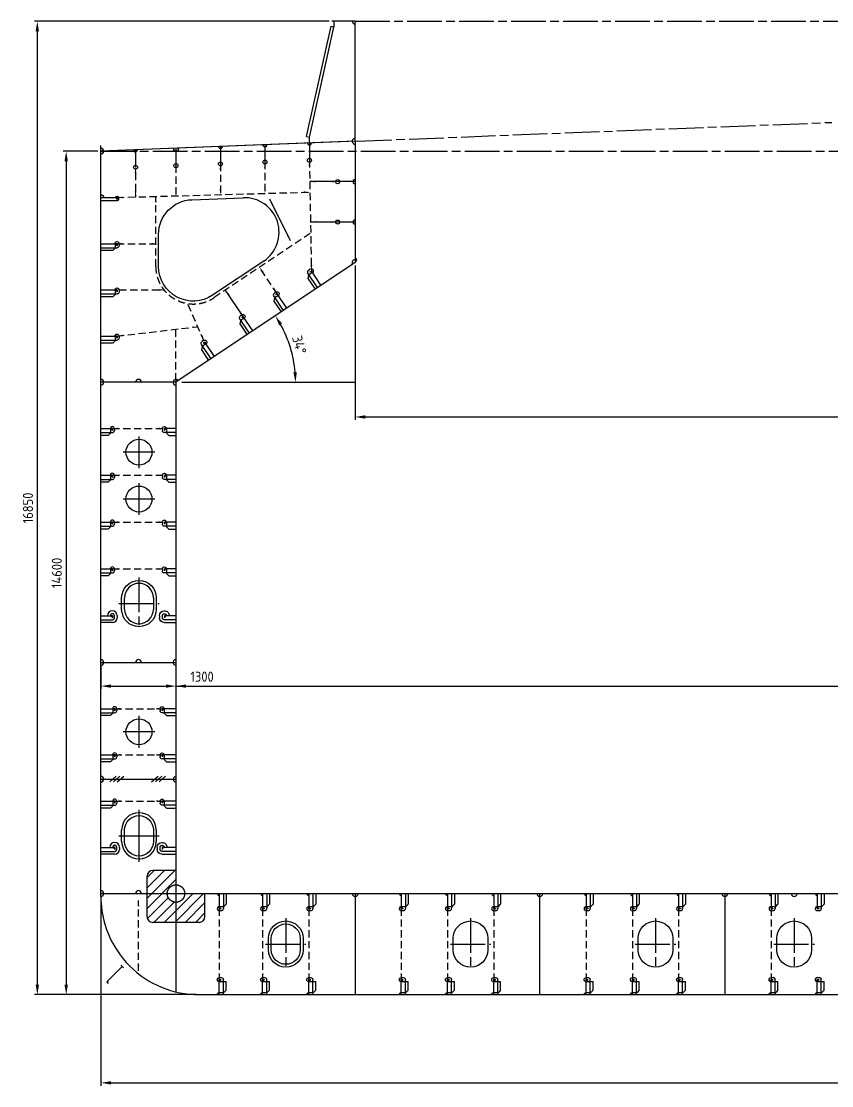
# Model space of a CAD drawing. Header units: millimetres. Extents: x 272436 to 305181, y -145138 to -125712.
# Drawn here: x 272436 to 286464, y -145138 to -126711 of the extents above; entities that cross this region are included whole.
import ezdxf

# ---------------------------------------------------------------- set-up
doc = ezdxf.new("R2010")
doc.units = ezdxf.units.MM
doc.header["$LTSCALE"] = 50
doc.header["$PDMODE"] = 3
for name, pattern in [('AM_ISO08W050', [18, 12, -1.5, 3, -1.5]), ('CENTER', [50.8, 31.75, -6.35, 6.35, -6.35]), ('DASHED', [0.75, 0.5, -0.25])]:
    doc.linetypes.add(name, pattern=pattern)
for name, color, linetype in [('0-BV COMMENTS TO A REVISION', 3, 'Continuous'), ('SEAM', 2, 'Continuous'), ('图层2', 2, 'Continuous'), ('图层4', 4, 'Continuous'), ('图层6', 6, 'Continuous')]:
    doc.layers.add(name, color=color, linetype=linetype)
doc.layers.add('AM_5', color=3, linetype='Continuous', lineweight=25)
doc.layers.add('AM_7', color=4, linetype='AM_ISO08W050', lineweight=25)
doc.styles.get("Standard").update_dxf_attribs({"font": 'isocp.shx'})
doc.dimstyles.new('AM_GB$0', dxfattribs={"dimscale": 50, "dimtxt": 3.5, "dimasz": 3.5, "dimexe": 1, "dimexo": 1, "dimgap": 1.5, "dimtad": 1, "dimdsep": 46, "dimtxsty": 'Standard', "dimcen": 0, "dimclrd": 256, "dimclre": 256, "dimclrt": 2, "dimadec": 0, "dimazin": 2, "dimtp": 0.1, "dimtm": 0.1, "dimtfac": 0.71, "dimtdec": 3, "dimtmove": 0, "dimatfit": 3, "dimfxl": 1, "dimlwd": -1, "dimlwe": -1, "dimarcsym": 0})
doc.dimstyles.new('AM_GB$2', dxfattribs={"dimscale": 50, "dimtxt": 3.5, "dimasz": 3.5, "dimexe": 1, "dimexo": 1, "dimgap": 1.5, "dimtad": 1, "dimdsep": 46, "dimtxsty": 'Standard', "dimcen": 0, "dimclrd": 256, "dimclre": 256, "dimclrt": 2, "dimadec": 0, "dimazin": 2, "dimtp": 0.1, "dimtm": 0.1, "dimtfac": 0.71, "dimtdec": 3, "dimtmove": 0, "dimatfit": 3, "dimfxl": 1, "dimlwd": -1, "dimlwe": -1, "dimarcsym": 0})

# ---------------------------------------------------------------- blocks, each defined once
blk = doc.blocks.new('A$C6F43281B')
at = {"layer": '图层2'}
blk.add_hatch(color=256, dxfattribs=at).paths.add_polyline_path([(1125, -1664), (1149, -1638), (1134, -1624)])
at = {"layer": '图层6'}
for p, q in [((849, -1405), (897, -1354)), ((873, -1379), (1018, -1515)), ((945, -1446), (1149, -1638)), ((1125, -1664), (1134, -1624)), ((1149, -1638), (1125, -1664))]:
    blk.add_line(p, q, dxfattribs=at)
blk = doc.blocks.new('260x12 02')
blk.add_hatch(color=2).paths.add_polyline_path([(0, 260), (-35, 260), (0, 240)])
at = {"color": 4}
for p, q in [((-80, 225), (-120, 185)), ((-120, 0), (-120, 185)), ((0, 225), (-80, 225)), ((0, 295), (-35, 295)), ((35, 260), (35, 260))]:
    blk.add_line(p, q, dxfattribs=at)
at = {"color": 3, "linetype": 'DASHED', "ltscale": 250}
blk.add_line((-70, 0), (-70, 260), dxfattribs=at)
at = {"color": 6}
for p, q in [((0, 260), (-35, 260)), ((0, 240), (-35, 260)), ((0, 0), (0, 260)), ((0, 260), (0, 240))]:
    blk.add_line(p, q, dxfattribs=at)
at = {"color": 4}
for centre, start, end in [((-35, 260), 90, 180), ((0, 260), 0, 90), ((0, 260), 270, 0), ((0, 0), 0, 90)]:
    blk.add_arc(centre, 35, start, end, dxfattribs=at)
blk = doc.blocks.new('260x12 05')
blk.add_hatch(color=2).paths.add_polyline_path([(0, 260), (-35, 260), (0, 240)])
at = {"color": 4}
for p, q in [((0, 225), (-120, 225)), ((-120, 75), (-120, 225)), ((0, 295), (-35, 295)), ((35, 260), (35, 260)), ((-120, 75), (-80, 35)), ((0, 35), (-80, 35))]:
    blk.add_line(p, q, dxfattribs=at)
at = {"color": 3, "linetype": 'DASHED', "ltscale": 250}
blk.add_line((-70, 0), (-70, 260), dxfattribs=at)
at = {"color": 6}
for p, q in [((0, 240), (-35, 260)), ((0, 260), (-35, 260)), ((0, 260), (0, 240)), ((0, 0), (0, 260))]:
    blk.add_line(p, q, dxfattribs=at)
at = {"color": 4}
for centre, start, end in [((-35, 260), 90, 180), ((0, 260), 0, 90), ((0, 260), 270, 0), ((0, 0), 0, 90)]:
    blk.add_arc(centre, 35, start, end, dxfattribs=at)
blk = doc.blocks.new('600X800')
at = {"color": 4}
for p, q in [((-300, 100), (-300, -100)), ((300, -100), (300, 100))]:
    blk.add_line(p, q, dxfattribs=at)
for centre, start, end in [((0, 100), 0, 180), ((0, -100), 180, 0)]:
    blk.add_arc(centre, 300, start, end, dxfattribs=at)
at = {"layer": 'AM_7'}
for p, q in [((0, 450), (0, -450)), ((350, 0), (-350, 0))]:
    blk.add_line(p, q, dxfattribs=at)
blk = doc.blocks.new('XXXXXX')
blk.add_hatch(color=2).paths.add_polyline_path([(124530, -410475), (124530, -410510), (124550, -410475)])
at = {"color": 6}
for p, q in [((124810, -410475), (124530, -410475)), ((124530, -410475), (124530, -410510)), ((124550, -410475), (124530, -410510))]:
    blk.add_line(p, q, dxfattribs=at)
at = {"layer": '图层4', "ltscale": 3}
for p, q in [((124505, -410475), (124505, -410510)), ((124530, -410535), (124810, -410535))]:
    blk.add_line(p, q, dxfattribs=at)
for centre, radius, start, end in [((124530, -410475), 25, 0, 180), ((124530, -410510), 25, 180, 270), ((124810, -410475), 50, 90, 180)]:
    blk.add_arc(centre, radius, start, end, dxfattribs=at)
blk = doc.blocks.new('BA-4')
blk.add_hatch(color=2).paths.add_polyline_path([(240, 0), (240, -35), (220, 0)])
at = {"color": 6}
for p, q in [((0, 0), (240, 0)), ((220, 0), (240, -35)), ((240, 0), (220, 0)), ((240, 0), (240, -35))]:
    blk.add_line(p, q, dxfattribs=at)
at = {"color": 4}
for p, q in [((325, 0), (325, -35)), ((240, -120), (0, -120))]:
    blk.add_line(p, q, dxfattribs=at)
at = {"color": 3, "linetype": 'DASHED', "ltscale": 150}
blk.add_lwpolyline([(0, -70), (240, -70, 0.414214), (275, -35), (275, 0, 0.414214), (240, 35, 0.414214), (205, 0)], format="xyb", dxfattribs=at)
at = {"color": 4}
blk.add_lwpolyline([(240, 35), (240, 35)], dxfattribs=at)
for centre, start, end in [((240, 0), 90, 180), ((240, 0), 0, 90), ((240, -35), 270, 0)]:
    blk.add_arc(centre, 85, start, end, dxfattribs=at)
blk = doc.blocks.new('BA-4-200')
blk.add_hatch(color=2).paths.add_polyline_path([(200, 0), (200, -35), (180, 0)])
at = {"color": 6}
for p, q in [((0, 0), (200, 0)), ((180, 0), (200, -35)), ((200, 0), (180, 0)), ((200, 0), (200, -35))]:
    blk.add_line(p, q, dxfattribs=at)
at = {"color": 4}
for p, q in [((285, 0), (285, -35)), ((200, -120), (0, -120))]:
    blk.add_line(p, q, dxfattribs=at)
at = {"color": 3, "linetype": 'DASHED', "ltscale": 150}
blk.add_lwpolyline([(0, -70), (200, -70, 0.414214), (235, -35), (235, 0, 0.414214), (200, 35, 0.414214), (165, 0)], format="xyb", dxfattribs=at)
at = {"color": 4}
blk.add_lwpolyline([(200, 35), (200, 35)], dxfattribs=at)
for centre, start, end in [((200, 0), 90, 180), ((200, 0), 0, 90), ((200, -35), 270, 0)]:
    blk.add_arc(centre, 85, start, end, dxfattribs=at)
blk = doc.blocks.new('HP240-BA-3')
blk.add_hatch(color=2).paths.add_polyline_path([(240, 0), (240, -35), (220, 0)])
at = {"color": 6}
for p, q in [((0, 0), (240, 0)), ((220, 0), (240, -35)), ((240, 0), (220, 0)), ((240, 0), (240, -35))]:
    blk.add_line(p, q, dxfattribs=at)
at = {"color": 4}
for p, q in [((205, 0), (205, -80)), ((240, 35), (240, 35)), ((275, 0), (275, -35)), ((165, -120), (0, -120)), ((165, -120), (205, -80))]:
    blk.add_line(p, q, dxfattribs=at)
at = {"color": 3, "linetype": 'DASHED', "ltscale": 250}
blk.add_line((0, -70), (240, -70), dxfattribs=at)
at = {"color": 4}
for centre, start, end in [((240, 0), 90, 180), ((240, 0), 0, 90), ((240, -35), 270, 0)]:
    blk.add_arc(centre, 35, start, end, dxfattribs=at)
blk = doc.blocks.new('HP200-BA-3')
blk.add_hatch(color=2).paths.add_polyline_path([(200, 0), (200, -35), (180, 0)])
at = {"color": 6}
for p, q in [((0, 0), (200, 0)), ((180, 0), (200, -35)), ((200, 0), (180, 0)), ((200, 0), (200, -35))]:
    blk.add_line(p, q, dxfattribs=at)
at = {"color": 4}
for p, q in [((165, 0), (165, -80)), ((200, 35), (200, 35)), ((235, 0), (235, -35)), ((125, -120), (0, -120)), ((125, -120), (165, -80))]:
    blk.add_line(p, q, dxfattribs=at)
at = {"color": 3, "linetype": 'DASHED', "ltscale": 250}
blk.add_line((0, -70), (200, -70), dxfattribs=at)
at = {"color": 4}
for centre, start, end in [((200, 0), 90, 180), ((200, 0), 0, 90), ((200, -35), 270, 0)]:
    blk.add_arc(centre, 35, start, end, dxfattribs=at)
blk = doc.blocks.new('HP300-BA-3')
blk.add_hatch(color=2).paths.add_polyline_path([(167, 249), (196, 230), (156, 233)])
at = {"color": 6}
for p, q in [((0, 0), (167, 249)), ((156, 233), (196, 230))]:
    blk.add_line(p, q, dxfattribs=at)
at = {"color": 4, "ltscale": 3}
for p, q in [((147, 220), (214, 176)), ((225, 120), (100, -67)), ((214, 176), (225, 120))]:
    blk.add_line(p, q, dxfattribs=at)
at = {"color": 4}
blk.add_line((186, 278), (215, 259), dxfattribs=at)
for centre, start, end in [((167, 249), 146.2173, 236.2173), ((167, 249), 56.2173, 146.2173), ((196, 230), 326.2173, 56.2173)]:
    blk.add_arc(centre, 35, start, end, dxfattribs=at)
at = {"layer": '图层6', "color": 3, "linetype": 'DASHED', "ltscale": 300}
blk.add_line((58, -39), (225, 210), dxfattribs=at)
blk = doc.blocks.new('HP280-BA-3')
blk.add_hatch(color=2).paths.add_polyline_path([(-280, 0), (-280, -35), (-260, 0)])
at = {"color": 4}
for p, q in [((-315, 0), (-315, -35)), ((-280, 35), (-280, 35)), ((-245, 0), (-245, -80)), ((-205, -120), (-245, -80)), ((-205, -120), (0, -120))]:
    blk.add_line(p, q, dxfattribs=at)
at = {"color": 6}
for p, q in [((0, 0), (-280, 0)), ((-280, 0), (-280, -35)), ((-260, 0), (-280, -35)), ((-280, 0), (-260, 0))]:
    blk.add_line(p, q, dxfattribs=at)
at = {"color": 3, "linetype": 'DASHED', "ltscale": 250}
blk.add_line((0, -70), (-280, -70), dxfattribs=at)
at = {"color": 4}
for centre, start, end in [((-280, 0), 90, 180), ((-280, 0), 0, 90), ((-280, -35), 180, 270)]:
    blk.add_arc(centre, 35, start, end, dxfattribs=at)
blk = doc.blocks.new('*D19')
at = {"layer": 'AM_5', "linetype": 'ByBlock', "transparency": 16777216}
for p, q in [((273764, -128961), (273164, -128961)), ((273214, -129136), (273214, -143386)), ((275464, -143561), (273164, -143561))]:
    blk.add_line(p, q, dxfattribs=at)
at = {"layer": 'AM_5', "transparency": 16777216}
for points in [[(273184, -129136), (273243, -129136), (273214, -128961)], [(273184, -143386), (273243, -143386), (273214, -143561)]]:
    blk.add_solid(points, dxfattribs=at)
at = {"layer": 'Defpoints', "color": 0, "transparency": 16777216}
for p in [(273814, -128961), (273214, -143561), (275514, -143561)]:
    blk.add_point(p, dxfattribs=at)
at = {"layer": 'AM_5', "color": 2, "transparency": 16777216, "insert": (273051, -136261), "char_height": 175, "attachment_point": 5, "rotation": 90}
blk.add_mtext('14600', dxfattribs=at)
blk = doc.blocks.new('*D20')
at = {"layer": 'AM_5', "linetype": 'ByBlock', "transparency": 16777216}
for p, q in [((273814, -141861), (273814, -145138)), ((302614, -141861), (302614, -145138)), ((273989, -145088), (302439, -145088))]:
    blk.add_line(p, q, dxfattribs=at)
at = {"layer": 'AM_5', "transparency": 16777216}
for points in [[(273989, -145059), (273989, -145117), (273814, -145088)], [(302439, -145059), (302439, -145117), (302614, -145088)]]:
    blk.add_solid(points, dxfattribs=at)
at = {"layer": 'Defpoints', "color": 0, "transparency": 16777216}
for p in [(273814, -141811), (302614, -141811), (302614, -145088)]:
    blk.add_point(p, dxfattribs=at)
at = {"layer": 'AM_5', "color": 2, "transparency": 16777216, "insert": (288214, -144925), "char_height": 175, "attachment_point": 5}
blk.add_mtext('28800', dxfattribs=at)
blk = doc.blocks.new('*D22')
at = {"layer": 'AM_5', "linetype": 'ByBlock', "transparency": 16777216}
for p, q in [((278214, -130937), (278214, -133611)), ((298214, -130937), (298214, -133611)), ((278389, -133561), (298039, -133561))]:
    blk.add_line(p, q, dxfattribs=at)
at = {"layer": 'AM_5', "transparency": 16777216}
for points in [[(278389, -133532), (278389, -133590), (278214, -133561)], [(298039, -133532), (298039, -133590), (298214, -133561)]]:
    blk.add_solid(points, dxfattribs=at)
at = {"layer": 'Defpoints', "color": 0, "transparency": 16777216}
for p in [(278214, -130887), (298214, -130887), (298214, -133561)]:
    blk.add_point(p, dxfattribs=at)
at = {"layer": 'AM_5', "color": 2, "transparency": 16777216, "insert": (288214, -133399), "char_height": 175, "attachment_point": 5}
blk.add_mtext('20000', dxfattribs=at)
blk = doc.blocks.new('*D23')
at = {"layer": 'AM_5', "linetype": 'ByBlock', "transparency": 16777216}
for p, q in [((273814, -137861), (273814, -138270)), ((275114, -137861), (275114, -138270)), ((273989, -138220), (274939, -138220)), ((275114, -138220), (275841, -138220))]:
    blk.add_line(p, q, dxfattribs=at)
at = {"layer": 'AM_5', "transparency": 16777216}
for points in [[(273989, -138191), (273989, -138249), (273814, -138220)], [(274939, -138191), (274939, -138249), (275114, -138220)]]:
    blk.add_solid(points, dxfattribs=at)
at = {"layer": 'Defpoints', "color": 0, "transparency": 16777216}
for p in [(273814, -137811), (275114, -137811), (275114, -138220)]:
    blk.add_point(p, dxfattribs=at)
at = {"layer": 'AM_5', "color": 2, "transparency": 16777216, "insert": (275565, -138057), "char_height": 175, "attachment_point": 5}
blk.add_mtext('1300', dxfattribs=at)
blk = doc.blocks.new('*D24')
at = {"layer": 'AM_5', "linetype": 'ByBlock', "transparency": 16777216}
for p, q in [((275114, -137861), (275114, -138270)), ((301314, -137861), (301314, -138270)), ((275289, -138220), (301139, -138220))]:
    blk.add_line(p, q, dxfattribs=at)
at = {"layer": 'AM_5', "transparency": 16777216}
for points in [[(275289, -138191), (275289, -138249), (275114, -138220)], [(301139, -138191), (301139, -138249), (301314, -138220)]]:
    blk.add_solid(points, dxfattribs=at)
at = {"layer": 'Defpoints', "color": 0, "transparency": 16777216}
for p in [(275114, -137811), (301314, -137811), (301314, -138220)]:
    blk.add_point(p, dxfattribs=at)
at = {"layer": 'AM_5', "color": 2, "transparency": 16777216, "insert": (288214, -138057), "char_height": 175, "attachment_point": 5}
blk.add_mtext('26200', dxfattribs=at)
blk = doc.blocks.new('*D26')
at = {"layer": 'AM_5', "linetype": 'ByBlock', "transparency": 16777216}
for p, q in [((277764, -126711), (272664, -126711)), ((272714, -143386), (272714, -126886)), ((275464, -143561), (272664, -143561))]:
    blk.add_line(p, q, dxfattribs=at)
at = {"layer": 'AM_5', "transparency": 16777216}
for points in [[(272684, -126886), (272743, -126886), (272714, -126711)], [(272684, -143386), (272743, -143386), (272714, -143561)]]:
    blk.add_solid(points, dxfattribs=at)
at = {"layer": 'Defpoints', "color": 0, "transparency": 16777216}
for p in [(272714, -126711), (277814, -126711), (275514, -143561)]:
    blk.add_point(p, dxfattribs=at)
at = {"layer": 'AM_5', "color": 2, "transparency": 16777216, "insert": (272551, -135136), "char_height": 175, "attachment_point": 5, "rotation": 90}
blk.add_mtext('16850', dxfattribs=at)
blk = doc.blocks.new('*D29')
at = {"layer": 'AM_5', "linetype": 'ByBlock', "transparency": 16777216}
blk.add_arc((275114, -132961), 2069, 4.847, 28.9357, dxfattribs=at)
at = {"layer": 'AM_5', "transparency": 16777216}
for points in [[(276900, -131975), (276950, -131945), (276834, -131811)], [(277205, -132785), (277146, -132788), (277183, -132961)]]:
    blk.add_solid(points, dxfattribs=at)
at = {"layer": 'Defpoints', "color": 0, "transparency": 16777216}
for p in [(278214, -130887), (277143, -132557), (275114, -132961), (275214, -132961), (278214, -132961)]:
    blk.add_point(p, dxfattribs=at)
at = {"layer": 'AM_5', "color": 2, "transparency": 16777216, "insert": (277249, -132313), "char_height": 175, "attachment_point": 5, "rotation": 286.8913}
blk.add_mtext('34°', dxfattribs=at)

msp = doc.modelspace()

# ---------------------------------------------------------------- hatches: boundary and pattern name
at = {"ltscale": 3}
msp.add_hatch(color=2, dxfattribs=at).paths.add_polyline_path([(278213.661, -130812.305, -1), (278213.661, -130872.305)])
msp.add_hatch(color=2, dxfattribs=at).paths.add_polyline_path([(278213.661, -130812.305, -1), (278213.661, -130872.305)])
h = msp.add_hatch(dxfattribs=at)
h.set_pattern_fill('ANSI31', color=256, scale=40, style=0)
h.paths.add_polyline_path([(275613.661, -142211.218, -0.414213562), (275513.661, -142311.218), (275113.661, -142311.218), (275113.661, -141961.874, 0.414213562), (275264.317, -141811.218), (275613.661, -141811.218)])
h.paths.add_polyline_path([(275113.661, -141961.874), (275113.661, -142311.218), (274713.661, -142311.218, -0.414213562), (274613.661, -142211.218), (274613.661, -141811.218), (274963.005, -141811.218, 0.414213562)])
h.paths.add_polyline_path([(274613.661, -141511.218, -0.055385845), (274616.1, -141489.267), (274642.95, -141440.507, -0.198912367), (274713.661, -141411.218), (275113.661, -141411.218), (275113.661, -141660.562, 0.414213562), (274963.005, -141811.218), (274613.661, -141811.218)])
h.paths.add_polyline_path([(275078.041, -142285.325), (275078.041, -141985.227), (274853.041, -141985.227), (274853.041, -142285.325)], flags=24)
h.paths.add_polyline_path([(275079.201, -141767.517), (275079.201, -141454.919), (274854.201, -141454.919), (274854.201, -141767.517)], flags=25)
msp.add_hatch(color=2).paths.add_polyline_path([(286213.661, -143301.218), (286248.661, -143301.218), (286213.661, -143321.425)])

# ---------------------------------------------------------------- linework, layer by layer
at = {"color": 4, "ltscale": 3}
for p, q in [((277848.661, -126711.218), (277848.661, -126811.218)), ((277375.374, -128705.606), (277800.374, -126798.24)), ((277423.661, -128718.584), (277848.661, -126811.218)), ((277800.374, -126798.24), (277848.661, -126811.218)), ((277375.374, -128705.606), (277423.661, -128718.584)), ((277423.661, -128818.584), (277423.661, -128718.584))]:
    msp.add_line(p, q, dxfattribs=at)
at = {"color": 6, "ltscale": 50}
for p, q in [((274413.661, -128937.556), (274413.661, -129237.556)), ((275113.661, -128909.888), (275113.661, -129209.888)), ((275883.661, -128879.453), (275883.661, -129179.453)), ((276653.661, -128849.019), (276653.661, -129149.019)), ((277423.661, -128818.584), (277423.661, -129118.584))]:
    msp.add_line(p, q, dxfattribs=at)
at = {"color": 6}
for p, q in [((278213.296, -129487.319), (277913.296, -129487.319)), ((278213.296, -130187.319), (277913.296, -130187.319)), ((277623.753, -131281.932), (277456.928, -131032.586)), ((277623.741, -131281.932), (277456.928, -131032.586)), ((276443.505, -132071.515), (276276.691, -131822.169)), ((275611.769, -132267.005), (275582.679, -132286.466)), ((275611.769, -132267.005), (275623.006, -132283.8)), ((279013.661, -143561.218), (279013.661, -143301.218)), ((280613.661, -143561.218), (280613.661, -143301.218)), ((282213.661, -143561.218), (282213.661, -143301.218)), ((283013.661, -143561.218), (283013.661, -143301.218)), ((283813.661, -143561.218), (283813.661, -143301.218)), ((285413.661, -143561.218), (285413.661, -143301.218)), ((286213.661, -143301.218), (286213.661, -143321.425)), ((286213.661, -143321.425), (286248.661, -143301.218)), ((286213.661, -143301.218), (286248.661, -143301.218)), ((286213.661, -143561.218), (286213.661, -143301.218))]:
    msp.add_line(p, q, dxfattribs=at)
at = {"color": 4}
for p, q in [((275640.86, -132247.543), (275640.86, -132247.543)), ((274223.661, -136891.218), (274223.661, -136691.218)), ((274723.661, -136691.218), (274723.661, -136891.218)), ((274173.661, -140911.218), (274173.661, -140711.218)), ((274773.661, -140711.218), (274773.661, -140911.218)), ((286178.661, -143301.218), (286178.661, -143301.218)), ((286213.661, -143266.218), (286248.661, -143266.218))]:
    msp.add_line(p, q, dxfattribs=at)
at = {"color": 1, "linetype": 'CENTER', "ltscale": 10}
for p, q in [((274473.661, -133896.218), (274473.661, -134446.218)), ((274748.661, -134171.218), (274198.661, -134171.218)), ((274473.661, -134706.218), (274473.661, -135256.218)), ((274748.661, -134981.218), (274198.661, -134981.218)), ((274473.661, -138736.218), (274473.661, -139286.218)), ((274748.661, -139011.218), (274198.661, -139011.218)), ((274473.661, -140361.218), (274473.661, -141261.218)), ((274123.661, -140811.218), (274823.661, -140811.218))]:
    msp.add_line(p, q, dxfattribs=at)
at = {"color": 2, "ltscale": 3}
for p, q in [((274613.661, -142211.218), (274613.661, -141511.218)), ((275113.661, -141411.218), (274713.661, -141411.218)), ((275613.661, -142211.218), (275613.661, -141811.218)), ((275513.661, -142311.218), (274713.661, -142311.218))]:
    msp.add_line(p, q, dxfattribs=at)
for points in [[(275883.661, -129179.453, 0, 30, 0), (275883.661, -129279.453, 30, 30, 0)], [(276653.661, -129149.019, 0, 30, 0), (276653.661, -129249.019, 30, 30, 0)], [(277423.661, -129118.584, 0, 30, 0), (277423.661, -129218.584, 30, 30, 0)], [(274413.661, -129237.556, 0, 30, 0), (274413.661, -129337.556, 30, 30, 0)], [(275113.661, -129209.888, 0, 30, 0), (275113.661, -129309.888, 30, 30, 0)], [(277427.997, -129487.319, 0, 30, 0), (277527.969, -129484.968, 30, 30, 0)], [(277913.296, -129487.319, 0, 30, 0), (277813.324, -129484.968, 30, 30, 0)], [(274413.661, -129753.386, 0, 30, 0), (274413.661, -129653.386, 30, 30, 0)], [(275113.661, -129733.031, 0, 30, 0), (275113.661, -129633.031, 30, 30, 0)], [(275883.661, -129712.269, 0, 30, 0), (275883.661, -129612.269, 30, 30, 0)], [(276653.661, -129690.732, 0, 30, 0), (276653.661, -129590.732, 30, 30, 0)], [(277423.661, -129669.194, 0, 30, 0), (277323.661, -129669.194, 30, 30, 0)], [(274093.661, -129761.218, 0, 30, 0), (274193.661, -129761.218, 30, 30, 0)], [(274763.649, -129743.597, 0, 30, 0), (274763.649, -129843.597, 30, 30, 0)], [(276735.289, -129783.089, 0, 30, 0), (276776.998, -129873.975, 30, 30, 0)], [(277436.229, -130187.319, 0, 30, 0), (277536.201, -130184.968, 30, 30, 0)], [(277913.296, -130187.319, 0, 30, 0), (277813.324, -130184.968, 30, 30, 0)], [(277088.189, -130506.686, 0, 30, 0), (277046.48, -130415.799, 30, 30, 0)], [(277438.532, -130383.193, 0, 30, 0), (277354.132, -130436.827, 30, 30, 0)], [(274093.661, -130561.218, 0, 30, 0), (274172.469, -130561.218, 30, 30, 0)], [(274763.649, -130561.218, 0, 30, 0), (274684.841, -130561.218, 30, 30, 0)], [(276561.151, -130970.165, 0, 30, 0), (276616.761, -131053.276, 30, 30, 0)], [(277456.928, -131032.586, 0, 30, 0), (277457.32, -130932.587, 30, 30, 0)], [(274093.661, -131361.218, 0, 30, 0), (274193.661, -131361.218, 30, 30, 0)], [(274905.577, -131361.218, 0, 30, 0), (274826.769, -131361.218, 30, 30, 0)], [(275971.033, -131364.956, 0, 30, 0), (276026.642, -131448.068, 30, 30, 0)], [(276866.81, -131427.377, 0, 30, 0), (276811.2, -131344.266, 30, 30, 0)], [(275313.661, -131598.065, 0, 30, 0), (275352.858, -131690.063, 30, 30, 0)], [(276276.691, -131822.169, 0, 30, 0), (276221.082, -131739.057, 30, 30, 0)], [(275489.764, -131998.065, 0, 30, 0), (275397.038, -132008.901, 30, 30, 0)], [(274093.661, -132161.218, 0, 30, 0), (274193.173, -132151.355, 30, 30, 0)], [(275597.244, -132250.157, 0, 30, 0), (275563.677, -132155.96, 30, 30, 0)], [(274013.661, -133761.218, 0, 30, 0), (274113.661, -133761.218, 30, 30, 0)], [(274913.661, -133761.218, 0, 30, 0), (274813.661, -133761.218, 30, 30, 0)], [(274013.661, -134571.218, 0, 30, 0), (274113.661, -134571.218, 30, 30, 0)], [(274913.661, -134571.218, 0, 30, 0), (274813.661, -134571.218, 30, 30, 0)], [(274013.661, -135381.218, 0, 30, 0), (274113.661, -135381.218, 30, 30, 0)], [(274913.661, -135381.218, 0, 30, 0), (274813.661, -135381.218, 30, 30, 0)], [(274013.661, -136191.218, 0, 30, 0), (274113.661, -136191.218, 30, 30, 0)], [(274913.661, -136191.218, 0, 30, 0), (274813.661, -136191.218, 30, 30, 0)], [(274053.661, -138611.218, 0, 30, 0), (274153.661, -138611.218, 30, 30, 0)], [(274873.661, -138611.218, 0, 30, 0), (274773.661, -138611.218, 30, 30, 0)], [(274053.661, -139411.218, 0, 30, 0), (274153.661, -139411.218, 30, 30, 0)], [(274873.661, -139411.218, 0, 30, 0), (274773.661, -139411.218, 30, 30, 0)], [(274053.661, -140211.218, 0, 30, 0), (274153.661, -140211.218, 30, 30, 0)], [(274873.661, -140211.218, 0, 30, 0), (274773.661, -140211.218, 30, 30, 0)], [(274463.661, -141931.218, 0, 30, 0), (274463.661, -142031.218, 30, 30, 0)], [(274463.661, -143148.192, 0, 30, 0), (274463.661, -143048.192, 30, 30, 0)]]:
    msp.add_lwpolyline(points, format="xyseb", dxfattribs=at)
at = {"color": 4, "ltscale": 3}
msp.add_lwpolyline([(276631.584, -130862.887), (275747.276, -131454.493, -0.599570825), (274813.649, -130955.802), (274813.649, -130399.149, -0.402689547), (275389.952, -129799.617), (276274.26, -129764.664)], format="xyb", dxfattribs=at)
at = {"color": 4}
for points in [[(274723.661, -140911.218, -1), (274223.661, -140911.218), (274223.661, -140711.218, -1), (274723.661, -140711.218)], [(277263.661, -142786.218, -1), (276763.661, -142786.218), (276763.661, -142586.218, -1), (277263.661, -142586.218)]]:
    msp.add_lwpolyline(points, format="xyb", close=True, dxfattribs=at)
at = {"color": 4, "ltscale": 3}
for centre in [(275883.661, -129179.453), (276653.661, -129149.019), (277423.661, -129118.584), (274413.661, -129237.556), (275113.661, -129209.888)]:
    msp.add_circle(centre, 35, dxfattribs=at)
at = {"color": 4}
for centre in [(274473.661, -134171.218), (274473.661, -134981.218), (274473.661, -139011.218)]:
    msp.add_circle(centre, 225, dxfattribs=at)
at = {"color": 1, "linetype": 'CENTER', "ltscale": 3}
msp.add_circle((275113.661, -141811.218), 150.656, dxfattribs=at)
at = {"color": 4, "ltscale": 3}
for centre, radius, start, end in [((278213.661, -126711.218), 50, 180.0000001, 270.0000001), ((278213.661, -128787.305), 50, 90.0000001, 270.0000001), ((278213.661, -128787.305), 50, 182.2634771, 270.0000001), ((273813.661, -128961.218), 50, 270.0000001, 90.0000001), ((273813.661, -128961.218), 50, 270.0000001, 2.2634771), ((274413.661, -128937.556), 35, 182.1760092, 2.350945), ((275883.661, -128879.453), 35, 182.1760092, 2.350945), ((276653.661, -128849.019), 35, 182.1760092, 2.350945), ((277423.661, -128818.584), 35, 182.1760092, 2.350945), ((276297.957, -130364.196), 600, 303.7826892, 92.2634771), ((273813.661, -132961.218), 50, 270.0000001, 90.0000001), ((275113.661, -132961.218), 50, 39.7026637, 270.0000001), ((275113.661, -132961.218), 50, 39.7026637, 270.0000001), ((278213.661, -141811.218), 50, 180.0000001, 0.0000001), ((281413.661, -141811.218), 50, 180.0000001, 0.0000001), ((284613.661, -141811.218), 50, 180.0000001, 0.0000001)]:
    msp.add_arc(centre, radius, start, end, dxfattribs=at)
at = {"color": 2, "ltscale": 3}
for centre, radius, start, end in [((278213.661, -130842.305), 30, 270.0000001, 90.0000001), ((278213.661, -130842.305), 30, 270.0000001, 90.0000001), ((274713.661, -141511.218), 100, 90.0000001, 180.0000001), ((285813.661, -141811.218), 50, 180.0000001, 0.0000001), ((274713.661, -142211.218), 100, 180.0000001, 270.0000001), ((275513.661, -142211.218), 100, 270.0000001, 0.0000001)]:
    msp.add_arc(centre, radius, start, end, dxfattribs=at)
at = {"color": 4}
for centre, radius, start, end in [((278213.661, -130887.305), 50, 90.0000001, 213.7826892), ((274463.661, -132961.218), 50, 0.0000001, 180.0000001), ((274463.661, -132961.218), 50, 0.0000001, 180.0000001), ((274473.661, -136691.218), 250, 0.0000001, 180.0000001), ((274473.661, -136891.218), 250, 180.0000001, 0.0000001), ((273813.661, -137811.218), 50, 270.0000001, 90.0000001), ((274463.661, -137811.218), 50, 0.0000001, 180.0000001), ((275113.661, -137811.218), 50, 90.0000001, 270.0000001), ((274473.661, -140711.218), 300, 0.0000001, 180.0000001), ((274473.661, -140911.218), 300, 180.0000001, 0.0000001), ((273813.661, -141811.218), 50, 270.0000001, 90.0000001), ((274463.661, -141811.218), 50, 0.0000001, 180.0000001), ((285413.661, -143301.218), 35, 180.0000001, 270.0000001), ((285448.661, -143301.218), 35, 0.0000001, 90.0000001), ((286213.661, -143301.218), 35, 90.0000001, 180.0000001), ((286213.661, -143301.218), 35, 180.0000001, 270.0000001), ((286248.661, -143301.218), 35, 0.0000001, 90.0000001)]:
    msp.add_arc(centre, radius, start, end, dxfattribs=at)
at = {"layer": '0-BV COMMENTS TO A REVISION', "ltscale": 3}
msp.add_line((275213.661, -132961.218), (278213.661, -132961.218), dxfattribs=at)
at = {"layer": 'AM_7'}
for p, q in [((278213.661, -126711.218), (298213.661, -126711.218)), ((278248.661, -128785.922), (286463.661, -128461.218)), ((273813.661, -128961.218), (302613.661, -128961.218))]:
    msp.add_line(p, q, dxfattribs=at)
at = {"layer": 'SEAM'}
msp.add_line((273813.661, -139831.218), (275116.904, -139830.678), dxfattribs=at)
at = {"layer": 'SEAM', "color": 2}
for p, q in [((273968.698, -139875.752), (274079.512, -139780.353)), ((274033.603, -139875.725), (274144.418, -139780.327)), ((274098.478, -139875.725), (274209.292, -139780.327)), ((274692.101, -139875.752), (274802.915, -139780.353)), ((274757.006, -139875.725), (274867.82, -139780.327)), ((274821.881, -139875.725), (274932.695, -139780.327))]:
    msp.add_line(p, q, dxfattribs=at)
at = {"layer": 'SEAM', "ltscale": 3}
for centre, start, end in [((273813.661, -139831.218), 270.0000001, 90.0000001), ((275116.904, -139831.218), 90.0000001, 270.0000001)]:
    msp.add_arc(centre, 50, start, end, dxfattribs=at)
at = {"layer": '图层4', "ltscale": 3}
for centre in [(277913.296, -129487.319), (277913.296, -130187.319)]:
    msp.add_circle(centre, 35, dxfattribs=at)
for centre, radius, start, end in [((275113.661, -128909.835), 50, 182.2634771, 2.2634771), ((278213.296, -129487.319), 35, 89.4035446, 270.5964555), ((278213.296, -130187.319), 35, 89.4035446, 270.5964555)]:
    msp.add_arc(centre, radius, start, end, dxfattribs=at)
at = {"layer": '图层6', "color": 6, "ltscale": 50}
for p, q in [((278213.661, -126711.218), (277813.661, -126711.218)), ((278213.661, -128787.305), (278213.661, -126711.218)), ((278248.661, -128785.922), (273813.661, -128961.218)), ((278213.661, -128787.305), (273813.661, -128961.218)), ((278213.661, -128787.305), (278213.661, -130887.305)), ((273813.661, -141861.218), (273813.661, -128861.218)), ((278213.661, -130887.305), (275113.661, -132961.218)), ((273813.661, -137811.218), (275113.661, -137811.218)), ((273813.661, -141811.218), (302613.661, -141811.218)), ((278213.661, -141811.218), (278213.661, -143561.218)), ((281413.661, -143561.218), (281413.661, -141811.218)), ((284613.661, -141811.218), (284613.661, -143561.218)), ((275513.661, -143561.218), (300913.661, -143561.218))]:
    msp.add_line(p, q, dxfattribs=at)
at = {"layer": '图层6', "color": 3, "linetype": 'DASHED', "ltscale": 5}
for p, q in [((276653.661, -129149.019), (276653.661, -129690.732)), ((277423.661, -129118.584), (277456.928, -131032.586)), ((274413.661, -129337.556), (274413.661, -129753.386)), ((275113.661, -129209.888), (275113.661, -129733.807)), ((275883.661, -129179.453), (275883.661, -129712.269)), ((274093.661, -129761.218), (277423.661, -129669.194)), ((274763.649, -130955.802), (274763.649, -129743.597)), ((277438.532, -130383.193), (275775.078, -131496.051)), ((274093.661, -130561.218), (274763.649, -130561.218)), ((276866.81, -131427.377), (276561.151, -130970.165)), ((274133.661, -131361.218), (274905.577, -131361.218)), ((275600.814, -132250.303), (275313.661, -131598.065)), ((274093.661, -132161.218), (275489.764, -131998.065)), ((275113.661, -132926.218), (275113.661, -132042.018)), ((274013.661, -133761.218), (274913.661, -133761.218)), ((274013.661, -134571.218), (274913.661, -134571.218)), ((274013.661, -135381.218), (274913.661, -135381.218)), ((274013.661, -136191.218), (274913.661, -136191.218)), ((274053.661, -138611.218), (274873.661, -138611.218)), ((274053.661, -139411.218), (274873.661, -139411.218)), ((274053.661, -140211.218), (274873.661, -140211.218)), ((274463.661, -143148.192), (274463.661, -141931.218)), ((275863.661, -142071.218), (275863.661, -143301.218)), ((276613.661, -142071.218), (276613.661, -143301.218)), ((277413.661, -142071.218), (277413.661, -143301.218)), ((279013.661, -142071.218), (279013.661, -143301.218)), ((279813.661, -142071.218), (279813.661, -143301.218)), ((280613.661, -142071.218), (280613.661, -143301.218)), ((282213.661, -142071.218), (282213.661, -143301.218)), ((283013.661, -142071.218), (283013.661, -143301.218)), ((283813.661, -142071.218), (283813.661, -143301.218)), ((285413.661, -142071.218), (285413.661, -143301.218))]:
    msp.add_line(p, q, dxfattribs=at)
at = {"layer": '图层6', "color": 3, "linetype": 'DASHED', "ltscale": 200}
for p, q in [((277913.296, -129487.319), (277427.997, -129487.319)), ((277913.296, -130187.319), (277436.229, -130187.319)), ((276276.691, -131822.169), (275971.033, -131364.956))]:
    msp.add_line(p, q, dxfattribs=at)
at = {"layer": '图层6', "color": 3, "linetype": 'DASHED', "ltscale": 300}
for p, q in [((276735.289, -129783.089), (277088.189, -130506.686)), ((276385.324, -132110.438), (276218.511, -131861.092))]:
    msp.add_line(p, q, dxfattribs=at)
at = {"layer": '图层6', "color": 6}
for p, q in [((275113.661, -132961.218), (273813.661, -132961.218)), ((275113.661, -132926.218), (275113.661, -143513.489))]:
    msp.add_line(p, q, dxfattribs=at)
at = {"layer": '图层6', "color": 3, "linetype": 'DASHED', "ltscale": 5}
msp.add_arc((275413.649, -130955.802), 650, 180.0000001, 303.7826892, dxfattribs=at)
at = {"layer": '图层6', "color": 6, "ltscale": 50}
msp.add_arc((275513.661, -141861.218), 1700, 180.0000001, 270.0000001, dxfattribs=at)

# ---------------------------------------------------------------- block references
at = {"xscale": -1, "rotation": 5.87279825e-08}
for name, p in [('HP280-BA-3', (273813.661, -130561.218)), ('HP300-BA-3', (277623.741, -131281.932)), ('HP280-BA-3', (273813.661, -131361.218)), ('HP300-BA-3', (277033.623, -131676.723)), ('HP300-BA-3', (276443.505, -132071.515)), ('HP280-BA-3', (273813.661, -132161.218)), ('HP300-BA-3', (275778.583, -132516.35)), ('HP200-BA-3', (275113.661, -133761.218)), ('HP200-BA-3', (275113.661, -134571.218)), ('HP200-BA-3', (275113.661, -135381.218)), ('HP200-BA-3', (275113.661, -136191.218)), ('BA-4-200', (275113.661, -137001.218)), ('HP240-BA-3', (275113.661, -138611.218)), ('HP240-BA-3', (275113.661, -139411.218)), ('HP240-BA-3', (275113.661, -140211.218)), ('BA-4', (275113.661, -141011.218))]:
    msp.add_blockref(name, p, dxfattribs=at)
at = {"rotation": 5.87279517e-08}
for name, p in [('HP200-BA-3', (273813.661, -133761.218)), ('HP200-BA-3', (273813.661, -134571.218)), ('HP200-BA-3', (273813.661, -135381.218)), ('HP200-BA-3', (273813.661, -136191.218)), ('BA-4-200', (273813.661, -137001.218)), ('HP240-BA-3', (273813.661, -138611.218)), ('HP240-BA-3', (273813.661, -139411.218)), ('HP240-BA-3', (273813.661, -140211.218)), ('BA-4', (273813.661, -141011.218))]:
    msp.add_blockref(name, p, dxfattribs=at)
at = {"color": 4, "xscale": -1, "rotation": 5.87279825e-08}
for p in [(274473.661, -136791.218), (277013.661, -142686.218), (280213.661, -142686.218), (283413.661, -142686.218), (285813.661, -142686.218)]:
    msp.add_blockref('600X800', p, dxfattribs=at)
at = {"color": 4, "rotation": 180.0000000587279}
for p in [(275863.661, -141811.218), (276613.661, -141811.218), (277413.661, -141811.218), (279013.661, -141811.218), (279813.661, -141811.218), (280613.661, -141811.218), (282213.661, -141811.218), (283013.661, -141811.218), (283813.661, -141811.218), (285413.661, -141811.218), (286213.661, -141811.218)]:
    msp.add_blockref('260x12 02', p, dxfattribs=at)
at = {"color": 2, "linetype": 'ByBlock', "ltscale": 50, "xscale": -1, "rotation": 2.000000058925737}
msp.add_blockref('A$C6F43281B', (275006.427, -141664.761), dxfattribs=at)
at = {"color": 2, "xscale": -1, "rotation": 5.87279825e-08}
for p in [(275863.661, -143561.218), (276613.661, -143561.218), (277413.661, -143561.218), (279013.661, -143561.218), (279813.661, -143561.218), (280613.661, -143561.218), (282213.661, -143561.218), (283013.661, -143561.218), (283813.661, -143561.218), (285413.661, -143561.218), (286213.661, -143561.218)]:
    msp.add_blockref('260x12 05', p, dxfattribs=at)
at = {"layer": '图层4', "xscale": -1, "rotation": 5.87279825e-08}
msp.add_blockref('XXXXXX', (398623.249, 280713.61), dxfattribs=at)

# ---------------------------------------------------------------- dimensions: what is measured, and where the dimension line sits
at = {"layer": 'AM_5'}
for base, p1, p2, angle, picture, middle in [((272713.661, -126711.218), (275513.661, -143561.218), (277813.661, -126711.218), 90, '*D26', (272551.161, -135136.218)), ((273213.661, -143561.218), (273813.661, -128961.218), (275513.661, -143561.218), 90, '*D19', (273051.161, -136261.218)), ((298213.661, -133561.218), (278213.661, -130887.305), (298213.661, -130887.305), 0, '*D22', (288213.661, -133398.701)), ((302613.661, -145087.745), (273813.661, -141811.218), (302613.661, -141811.218), 0, '*D20', (288213.661, -144925.228))]:
    dim = msp.add_linear_dim(base=base, p1=p1, p2=p2, angle=angle, dimstyle='AM_GB$0', override={"dimpost": ''}, dxfattribs=at)
    dim.commit()
    dim.dimension.update_dxf_attribs({"geometry": picture, "text_midpoint": middle})
dim = msp.add_angular_dim_2l(base=(277143.105, -132557.135), line1=((275213.661, -132961.218), (278213.661, -132961.218)), line2=((278213.661, -130887.305), (275113.661, -132961.218)), dimstyle='AM_GB$2', override={"dimpost": ''}, dxfattribs=at)
dim.commit()
dim.dimension.update_dxf_attribs({"geometry": '*D29', "text_midpoint": (277249.158, -132312.757)})
dim = msp.add_linear_dim(base=(275113.661, -138219.854), p1=(273813.661, -137811.218), p2=(275113.661, -137811.218), angle=0, dimstyle='AM_GB$0', override={"dimtix": 1}, dxfattribs=at)
dim.commit()
dim.dimension.update_dxf_attribs({"geometry": '*D23', "text_midpoint": (275564.98, -138219.854), "dimtype": 160})
dim = msp.add_linear_dim(base=(301313.661, -138219.854), p1=(275113.661, -137811.218), p2=(301313.661, -137811.218), dimstyle='AM_GB$0', override={"dimpost": '', "dimtix": 1}, dxfattribs=at)
dim.commit()
dim.dimension.update_dxf_attribs({"geometry": '*D24', "text_midpoint": (288213.661, -138057.336)})

doc.saveas('drawing.dxf')
